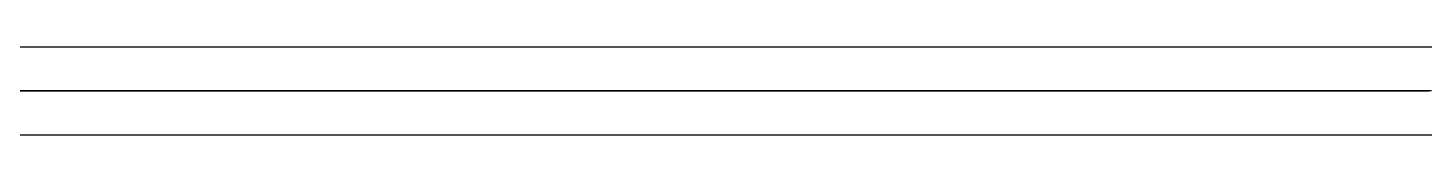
# Model space of a CAD drawing. Header units: millimetres. Extents: x 0 to 594, y 0 to 420.
# Drawn here: x 210.15 to 218.32, y 270.72 to 271.24 of the extents above; entities that cross this region are included whole.
import ezdxf

# ---------------------------------------------------------------- set-up
doc = ezdxf.new("R2010")
doc.units = ezdxf.units.MM
doc.linetypes.add('ISO02-TRAZOS', pattern=[3.75, 3, -0.75])
doc.layers.add('02-OCULTA', color=4, linetype='ISO02-TRAZOS', lineweight=25)

msp = doc.modelspace()

# ---------------------------------------------------------------- linework, layer by layer
at = {"layer": '02-OCULTA'}
for points in [[(218.3716, 271.236), (218.3214, 271.236), (218.2713, 271.236), (218.2212, 271.236), (218.1711, 271.236), (218.121, 271.236), (218.0709, 271.236), (218.0208, 271.236), (217.9706, 271.236), (217.9205, 271.236), (217.8704, 271.236), (217.8203, 271.236), (217.7702, 271.236), (217.7201, 271.236), (217.6699, 271.236), (217.6198, 271.236), (217.5697, 271.236), (217.5196, 271.236), (217.4695, 271.236), (217.4194, 271.236), (217.3693, 271.236), (217.3191, 271.236), (217.269, 271.236), (217.2189, 271.236), (217.1688, 271.236), (217.1187, 271.236), (217.0686, 271.236), (217.0184, 271.236), (216.9683, 271.236), (216.9182, 271.236), (216.8681, 271.236), (216.818, 271.236), (216.7679, 271.236), (216.7177, 271.236), (216.6676, 271.236), (216.6175, 271.236), (216.5674, 271.236), (216.5173, 271.236), (216.4672, 271.236), (216.4171, 271.236), (216.3669, 271.236), (216.3168, 271.236), (216.2667, 271.236), (216.2166, 271.236), (216.1665, 271.236), (216.1164, 271.236), (216.0662, 271.236), (216.0161, 271.236), (215.966, 271.236), (215.9159, 271.236), (215.8658, 271.236), (215.8157, 271.236), (215.7656, 271.236), (215.7154, 271.236), (215.6653, 271.236), (215.6152, 271.236), (215.5651, 271.236), (215.515, 271.236), (215.4649, 271.236), (215.4147, 271.236), (215.3646, 271.236), (215.3145, 271.236), (215.2644, 271.236), (215.2143, 271.236), (215.1642, 271.236), (215.114, 271.236), (215.0639, 271.236), (215.0138, 271.236), (214.9637, 271.236), (214.9136, 271.236), (214.8635, 271.236), (214.8134, 271.236), (214.7632, 271.236), (214.7131, 271.236), (214.663, 271.236), (214.6129, 271.236), (214.5628, 271.236), (214.5127, 271.236), (214.4625, 271.236), (214.4124, 271.236), (214.3623, 271.236), (214.3122, 271.236), (214.2621, 271.236), (214.212, 271.236), (214.1619, 271.236), (214.1117, 271.236), (214.0616, 271.236), (214.0115, 271.236), (213.9614, 271.236), (213.9113, 271.236), (213.8612, 271.236), (213.811, 271.236), (213.7609, 271.236), (213.7108, 271.236), (213.6607, 271.236), (213.6106, 271.236), (213.5605, 271.236), (213.5103, 271.236), (213.4602, 271.236), (213.4101, 271.236), (213.36, 271.236), (213.3099, 271.236), (213.2598, 271.236), (213.2097, 271.236), (213.1595, 271.236), (213.1094, 271.236), (213.0593, 271.236), (213.0092, 271.236), (212.9591, 271.236), (212.909, 271.236), (212.8588, 271.236), (212.8087, 271.236), (212.7586, 271.236), (212.7085, 271.236), (212.6584, 271.236), (212.6083, 271.236), (212.5582, 271.236), (212.508, 271.236), (212.4579, 271.236), (212.4078, 271.236), (212.3577, 271.236), (212.3076, 271.236), (212.2575, 271.236), (212.2073, 271.236), (212.1572, 271.236), (212.1071, 271.236), (212.057, 271.236), (212.0069, 271.236), (211.9568, 271.236), (211.9066, 271.236), (211.8565, 271.236), (211.8064, 271.236), (211.7563, 271.236), (211.7062, 271.236), (211.6561, 271.236), (211.606, 271.236), (211.5558, 271.236), (211.5057, 271.236), (211.4556, 271.236), (211.4055, 271.236), (211.3554, 271.236), (211.3053, 271.236), (211.2551, 271.236), (211.205, 271.236), (211.1549, 271.236), (211.1048, 271.236), (211.0547, 271.236), (211.0046, 271.236), (210.9545, 271.236), (210.9043, 271.236), (210.8542, 271.236), (210.8041, 271.236), (210.754, 271.236), (210.7039, 271.236), (210.6538, 271.236), (210.6036, 271.236), (210.5535, 271.236), (210.5034, 271.236), (210.4533, 271.236), (210.4032, 271.236), (210.3531, 271.236), (210.303, 271.236), (210.2528, 271.236), (210.2027, 271.236), (210.1526, 271.236), (210.1025, 271.236)], [(218.35, 271.236), (218.2633, 271.236), (218.1766, 271.236), (218.0899, 271.236), (218.0032, 271.236), (217.9165, 271.236), (217.8298, 271.236), (217.7431, 271.236), (217.6564, 271.236), (217.5697, 271.236), (217.483, 271.236), (217.3963, 271.236), (217.3096, 271.236), (217.2229, 271.236), (217.1362, 271.236), (217.0495, 271.236), (216.9628, 271.236), (216.8761, 271.236), (216.7894, 271.236), (216.7027, 271.236), (216.616, 271.236), (216.5293, 271.236), (216.4426, 271.236), (216.3559, 271.236), (216.2692, 271.236), (216.1825, 271.236), (216.0958, 271.236), (216.0091, 271.236), (215.9224, 271.236), (215.8357, 271.236), (215.749, 271.236), (215.6623, 271.236), (215.5756, 271.236), (215.4889, 271.236), (215.4022, 271.236), (215.3155, 271.236), (215.2288, 271.236), (215.1421, 271.236), (215.0554, 271.236), (214.9687, 271.236), (214.882, 271.236), (214.7953, 271.236), (214.7086, 271.236), (214.6219, 271.236), (214.5352, 271.236), (214.4485, 271.236), (214.3618, 271.236), (214.2751, 271.236), (214.1884, 271.236), (214.1017, 271.236), (214.015, 271.236), (213.9283, 271.236), (213.8416, 271.236), (213.7549, 271.236), (213.6682, 271.236), (213.5815, 271.236), (213.4948, 271.236), (213.4081, 271.236), (213.3214, 271.236), (213.2347, 271.236), (213.148, 271.236), (213.0613, 271.236), (212.9746, 271.236), (212.8879, 271.236), (212.8012, 271.236), (212.7145, 271.236), (212.6278, 271.236), (212.5411, 271.236), (212.4544, 271.236), (212.3677, 271.236), (212.281, 271.236), (212.1943, 271.236), (212.1076, 271.236), (212.0209, 271.236), (211.9342, 271.236), (211.8475, 271.236), (211.7608, 271.236), (211.6741, 271.236), (211.5874, 271.236), (211.5007, 271.236), (211.414, 271.236), (211.3273, 271.236), (211.2406, 271.236), (211.1539, 271.236), (211.0672, 271.236), (210.9805, 271.236), (210.8938, 271.236), (210.8071, 271.236), (210.7204, 271.236), (210.6337, 271.236), (210.547, 271.236), (210.4603, 271.236), (210.3736, 271.236), (210.2869, 271.236), (210.2002, 271.236), (210.1135, 271.236)], [(218.3662, 270.98), (218.3162, 270.98), (218.2661, 270.98), (218.216, 270.98), (218.1659, 270.98), (218.1158, 270.98), (218.0657, 270.98), (218.0156, 270.98), (217.9655, 270.98), (217.9155, 270.98), (217.8654, 270.98), (217.8153, 270.98), (217.7652, 270.98), (217.7151, 270.98), (217.665, 270.98), (217.6149, 270.98), (217.5648, 270.98), (217.5148, 270.98), (217.4647, 270.98), (217.4146, 270.98), (217.3645, 270.98), (217.3144, 270.98), (217.2643, 270.98), (217.2142, 270.98), (217.1641, 270.98), (217.1141, 270.98), (217.064, 270.98), (217.0139, 270.98), (216.9638, 270.98), (216.9137, 270.98), (216.8636, 270.98), (216.8135, 270.98), (216.7634, 270.98), (216.7134, 270.98), (216.6633, 270.98), (216.6132, 270.98), (216.5631, 270.98), (216.513, 270.98), (216.4629, 270.98), (216.4128, 270.98), (216.3627, 270.98), (216.3127, 270.98), (216.2626, 270.98), (216.2125, 270.98), (216.1624, 270.98), (216.1123, 270.98), (216.0622, 270.98), (216.0121, 270.98), (215.962, 270.98), (215.912, 270.98), (215.8619, 270.98), (215.8118, 270.98), (215.7617, 270.98), (215.7116, 270.98), (215.6615, 270.98), (215.6114, 270.98), (215.5613, 270.98), (215.5113, 270.98), (215.4612, 270.98), (215.4111, 270.98), (215.361, 270.98), (215.3109, 270.98), (215.2608, 270.98), (215.2107, 270.98), (215.1606, 270.98), (215.1106, 270.98), (215.0605, 270.98), (215.0104, 270.98), (214.9603, 270.98), (214.9102, 270.98), (214.8601, 270.98), (214.81, 270.98), (214.7599, 270.98), (214.7099, 270.98), (214.6598, 270.98), (214.6097, 270.98), (214.5596, 270.98), (214.5095, 270.98), (214.4594, 270.98), (214.4093, 270.98), (214.3592, 270.98), (214.3092, 270.98), (214.2591, 270.98), (214.209, 270.98), (214.1589, 270.98), (214.1088, 270.98), (214.0587, 270.98), (214.0086, 270.98), (213.9585, 270.98), (213.9085, 270.98), (213.8584, 270.98), (213.8083, 270.98), (213.7582, 270.98), (213.7081, 270.98), (213.658, 270.98), (213.6079, 270.98), (213.5578, 270.98), (213.5078, 270.98), (213.4577, 270.98), (213.4076, 270.98), (213.3575, 270.98), (213.3074, 270.98), (213.2573, 270.98), (213.2072, 270.98), (213.1571, 270.98), (213.1071, 270.98), (213.057, 270.98), (213.0069, 270.98), (212.9568, 270.98), (212.9067, 270.98), (212.8566, 270.98), (212.8065, 270.98), (212.7564, 270.98), (212.7064, 270.98), (212.6563, 270.98), (212.6062, 270.98), (212.5561, 270.98), (212.506, 270.98), (212.4559, 270.98), (212.4058, 270.98), (212.3557, 270.98), (212.3057, 270.98), (212.2556, 270.98), (212.2055, 270.98), (212.1554, 270.98), (212.1053, 270.98), (212.0552, 270.98), (212.0051, 270.98), (211.955, 270.98), (211.905, 270.98), (211.8549, 270.98), (211.8048, 270.98), (211.7547, 270.98), (211.7046, 270.98), (211.6545, 270.98), (211.6044, 270.98), (211.5543, 270.98), (211.5043, 270.98), (211.4542, 270.98), (211.4041, 270.98), (211.354, 270.98), (211.3039, 270.98), (211.2538, 270.98), (211.2037, 270.98), (211.1536, 270.98), (211.1036, 270.98), (211.0535, 270.98), (211.0034, 270.98), (210.9533, 270.98), (210.9032, 270.98), (210.8531, 270.98), (210.803, 270.98), (210.7529, 270.98), (210.7029, 270.98), (210.6528, 270.98), (210.6027, 270.98), (210.5526, 270.98), (210.5025, 270.98), (210.4524, 270.98), (210.4023, 270.98), (210.3522, 270.98), (210.3022, 270.98), (210.2521, 270.98), (210.202, 270.98), (210.1519, 270.98), (210.1018, 270.98)], [(218.3662, 270.98), (218.3162, 270.98), (218.2661, 270.98), (218.216, 270.98), (218.1659, 270.98), (218.1158, 270.98), (218.0657, 270.98), (218.0156, 270.98), (217.9655, 270.98), (217.9155, 270.98), (217.8654, 270.98), (217.8153, 270.98), (217.7652, 270.98), (217.7151, 270.98), (217.665, 270.98), (217.6149, 270.98), (217.5648, 270.98), (217.5148, 270.98), (217.4647, 270.98), (217.4146, 270.98), (217.3645, 270.98), (217.3144, 270.98), (217.2643, 270.98), (217.2142, 270.98), (217.1641, 270.98), (217.1141, 270.98), (217.064, 270.98), (217.0139, 270.98), (216.9638, 270.98), (216.9137, 270.98), (216.8636, 270.98), (216.8135, 270.98), (216.7634, 270.98), (216.7134, 270.98), (216.6633, 270.98), (216.6132, 270.98), (216.5631, 270.98), (216.513, 270.98), (216.4629, 270.98), (216.4128, 270.98), (216.3627, 270.98), (216.3127, 270.98), (216.2626, 270.98), (216.2125, 270.98), (216.1624, 270.98), (216.1123, 270.98), (216.0622, 270.98), (216.0121, 270.98), (215.962, 270.98), (215.912, 270.98), (215.8619, 270.98), (215.8118, 270.98), (215.7617, 270.98), (215.7116, 270.98), (215.6615, 270.98), (215.6114, 270.98), (215.5613, 270.98), (215.5113, 270.98), (215.4612, 270.98), (215.4111, 270.98), (215.361, 270.98), (215.3109, 270.98), (215.2608, 270.98), (215.2107, 270.98), (215.1606, 270.98), (215.1106, 270.98), (215.0605, 270.98), (215.0104, 270.98), (214.9603, 270.98), (214.9102, 270.98), (214.8601, 270.98), (214.81, 270.98), (214.7599, 270.98), (214.7099, 270.98), (214.6598, 270.98), (214.6097, 270.98), (214.5596, 270.98), (214.5095, 270.98), (214.4594, 270.98), (214.4093, 270.98), (214.3592, 270.98), (214.3092, 270.98), (214.2591, 270.98), (214.209, 270.98), (214.1589, 270.98), (214.1088, 270.98), (214.0587, 270.98), (214.0086, 270.98), (213.9585, 270.98), (213.9085, 270.98), (213.8584, 270.98), (213.8083, 270.98), (213.7582, 270.98), (213.7081, 270.98), (213.658, 270.98), (213.6079, 270.98), (213.5578, 270.98), (213.5078, 270.98), (213.4577, 270.98), (213.4076, 270.98), (213.3575, 270.98), (213.3074, 270.98), (213.2573, 270.98), (213.2072, 270.98), (213.1571, 270.98), (213.1071, 270.98), (213.057, 270.98), (213.0069, 270.98), (212.9568, 270.98), (212.9067, 270.98), (212.8566, 270.98), (212.8065, 270.98), (212.7564, 270.98), (212.7064, 270.98), (212.6563, 270.98), (212.6062, 270.98), (212.5561, 270.98), (212.506, 270.98), (212.4559, 270.98), (212.4058, 270.98), (212.3557, 270.98), (212.3057, 270.98), (212.2556, 270.98), (212.2055, 270.98), (212.1554, 270.98), (212.1053, 270.98), (212.0552, 270.98), (212.0051, 270.98), (211.955, 270.98), (211.905, 270.98), (211.8549, 270.98), (211.8048, 270.98), (211.7547, 270.98), (211.7046, 270.98), (211.6545, 270.98), (211.6044, 270.98), (211.5543, 270.98), (211.5043, 270.98), (211.4542, 270.98), (211.4041, 270.98), (211.354, 270.98), (211.3039, 270.98), (211.2538, 270.98), (211.2037, 270.98), (211.1536, 270.98), (211.1036, 270.98), (211.0535, 270.98), (211.0034, 270.98), (210.9533, 270.98), (210.9032, 270.98), (210.8531, 270.98), (210.803, 270.98), (210.7529, 270.98), (210.7029, 270.98), (210.6528, 270.98), (210.6027, 270.98), (210.5526, 270.98), (210.5025, 270.98), (210.4524, 270.98), (210.4023, 270.98), (210.3522, 270.98), (210.3022, 270.98), (210.2521, 270.98), (210.202, 270.98), (210.1519, 270.98), (210.1018, 270.98)], [(210.1023, 270.98), (210.1882, 270.98), (210.2741, 270.98), (210.36, 270.98), (210.4459, 270.98), (210.5318, 270.98), (210.6177, 270.98), (210.7036, 270.98), (210.7895, 270.98), (210.8754, 270.98), (210.9613, 270.98), (211.0472, 270.98), (211.1331, 270.98), (211.219, 270.98), (211.3049, 270.98), (211.3908, 270.98), (211.4767, 270.98), (211.5626, 270.98), (211.6485, 270.98), (211.7344, 270.98), (211.8203, 270.98), (211.9062, 270.98), (211.9921, 270.98), (212.078, 270.98), (212.1639, 270.98), (212.2498, 270.98), (212.3357, 270.98), (212.4216, 270.98), (212.5075, 270.98), (212.5934, 270.98), (212.6793, 270.98), (212.7652, 270.98), (212.8511, 270.98), (212.937, 270.98), (213.0229, 270.98), (213.1088, 270.98), (213.1947, 270.98), (213.2806, 270.98), (213.3665, 270.98), (213.4524, 270.98), (213.5383, 270.98), (213.6242, 270.98), (213.7101, 270.98), (213.796, 270.98), (213.8819, 270.98), (213.9678, 270.98), (214.0537, 270.98), (214.1396, 270.98), (214.2255, 270.98), (214.3114, 270.98), (214.3973, 270.98), (214.4832, 270.98), (214.5691, 270.98), (214.655, 270.98), (214.7409, 270.98), (214.8268, 270.98), (214.9127, 270.98), (214.9986, 270.98), (215.0845, 270.98), (215.1704, 270.98), (215.2563, 270.98), (215.3422, 270.98), (215.4281, 270.98), (215.514, 270.98), (215.5999, 270.98), (215.6858, 270.98), (215.7717, 270.98), (215.8576, 270.98), (215.9435, 270.98), (216.0294, 270.98), (216.1153, 270.98), (216.2012, 270.98), (216.2871, 270.98), (216.373, 270.98), (216.4589, 270.98), (216.5448, 270.98), (216.6307, 270.98), (216.7166, 270.98), (216.8025, 270.98), (216.8884, 270.98), (216.9743, 270.98), (217.0602, 270.98), (217.1461, 270.98), (217.232, 270.98), (217.3179, 270.98), (217.4038, 270.98), (217.4897, 270.98), (217.5756, 270.98), (217.6615, 270.98), (217.7474, 270.98), (217.8333, 270.98), (217.9192, 270.98), (218.0051, 270.98), (218.091, 270.98), (218.1769, 270.98), (218.2628, 270.98), (218.3487, 270.98)], [(210.1023, 270.98), (210.1882, 270.98), (210.2741, 270.98), (210.36, 270.98), (210.4459, 270.98), (210.5318, 270.98), (210.6177, 270.98), (210.7036, 270.98), (210.7895, 270.98), (210.8754, 270.98), (210.9613, 270.98), (211.0472, 270.98), (211.1331, 270.98), (211.219, 270.98), (211.3049, 270.98), (211.3908, 270.98), (211.4767, 270.98), (211.5626, 270.98), (211.6485, 270.98), (211.7344, 270.98), (211.8203, 270.98), (211.9062, 270.98), (211.9921, 270.98), (212.078, 270.98), (212.1639, 270.98), (212.2498, 270.98), (212.3357, 270.98), (212.4216, 270.98), (212.5075, 270.98), (212.5934, 270.98), (212.6793, 270.98), (212.7652, 270.98), (212.8511, 270.98), (212.937, 270.98), (213.0229, 270.98), (213.1088, 270.98), (213.1947, 270.98), (213.2806, 270.98), (213.3665, 270.98), (213.4524, 270.98), (213.5383, 270.98), (213.6242, 270.98), (213.7101, 270.98), (213.796, 270.98), (213.8819, 270.98), (213.9678, 270.98), (214.0537, 270.98), (214.1396, 270.98), (214.2255, 270.98), (214.3114, 270.98), (214.3973, 270.98), (214.4832, 270.98), (214.5691, 270.98), (214.655, 270.98), (214.7409, 270.98), (214.8268, 270.98), (214.9127, 270.98), (214.9986, 270.98), (215.0845, 270.98), (215.1704, 270.98), (215.2563, 270.98), (215.3422, 270.98), (215.4281, 270.98), (215.514, 270.98), (215.5999, 270.98), (215.6858, 270.98), (215.7717, 270.98), (215.8576, 270.98), (215.9435, 270.98), (216.0294, 270.98), (216.1153, 270.98), (216.2012, 270.98), (216.2871, 270.98), (216.373, 270.98), (216.4589, 270.98), (216.5448, 270.98), (216.6307, 270.98), (216.7166, 270.98), (216.8025, 270.98), (216.8884, 270.98), (216.9743, 270.98), (217.0602, 270.98), (217.1461, 270.98), (217.232, 270.98), (217.3179, 270.98), (217.4038, 270.98), (217.4897, 270.98), (217.5756, 270.98), (217.6615, 270.98), (217.7474, 270.98), (217.8333, 270.98), (217.9192, 270.98), (218.0051, 270.98), (218.091, 270.98), (218.1769, 270.98), (218.2628, 270.98), (218.3487, 270.98)], [(218.3266, 270.98), (218.2765, 270.98), (218.2264, 270.98), (218.1762, 270.98), (218.1261, 270.98), (218.0759, 270.98), (218.0258, 270.98), (217.9756, 270.98), (217.9255, 270.98), (217.8754, 270.98), (217.8252, 270.98), (217.7751, 270.98), (217.7249, 270.98), (217.6748, 270.98), (217.6246, 270.98), (217.5745, 270.98), (217.5244, 270.98), (217.4742, 270.98), (217.4241, 270.98), (217.3739, 270.98), (217.3238, 270.98), (217.2736, 270.98), (217.2235, 270.98), (217.1734, 270.98), (217.1232, 270.98), (217.0731, 270.98), (217.0229, 270.98), (216.9728, 270.98), (216.9226, 270.98), (216.8725, 270.98), (216.8223, 270.98), (216.7722, 270.98), (216.7221, 270.98), (216.6719, 270.98), (216.6218, 270.98), (216.5716, 270.98), (216.5215, 270.98), (216.4713, 270.98), (216.4212, 270.98), (216.3711, 270.98), (216.3209, 270.98), (216.2708, 270.98), (216.2206, 270.98), (216.1705, 270.98), (216.1203, 270.98), (216.0702, 270.98), (216.0201, 270.98), (215.9699, 270.98), (215.9198, 270.98), (215.8696, 270.98), (215.8195, 270.98), (215.7693, 270.98), (215.7192, 270.98), (215.6691, 270.98), (215.6189, 270.98), (215.5688, 270.98), (215.5186, 270.98), (215.4685, 270.98), (215.4183, 270.98), (215.3682, 270.98), (215.3181, 270.98), (215.2679, 270.98), (215.2178, 270.98), (215.1676, 270.98), (215.1175, 270.98), (215.0673, 270.98), (215.0172, 270.98), (214.967, 270.98), (214.9169, 270.98), (214.8668, 270.98), (214.8166, 270.98), (214.7665, 270.98), (214.7163, 270.98), (214.6662, 270.98), (214.616, 270.98), (214.5659, 270.98), (214.5158, 270.98), (214.4656, 270.98), (214.4155, 270.98), (214.3653, 270.98), (214.3152, 270.98), (214.265, 270.98), (214.2149, 270.98), (214.1648, 270.98), (214.1146, 270.98), (214.0645, 270.98), (214.0143, 270.98), (213.9642, 270.98), (213.914, 270.98), (213.8639, 270.98), (213.8138, 270.98), (213.7636, 270.98), (213.7135, 270.98), (213.6633, 270.98), (213.6132, 270.98), (213.563, 270.98), (213.5129, 270.98), (213.4628, 270.98), (213.4126, 270.98), (213.3625, 270.98), (213.3123, 270.98), (213.2622, 270.98), (213.212, 270.98), (213.1619, 270.98), (213.1117, 270.98), (213.0616, 270.98), (213.0115, 270.98), (212.9613, 270.98), (212.9112, 270.98), (212.861, 270.98), (212.8109, 270.98), (212.7607, 270.98), (212.7106, 270.98), (212.6605, 270.98), (212.6103, 270.98), (212.5602, 270.98), (212.51, 270.98), (212.4599, 270.98), (212.4097, 270.98), (212.3596, 270.98), (212.3095, 270.98), (212.2593, 270.98), (212.2092, 270.98), (212.159, 270.98), (212.1089, 270.98), (212.0587, 270.98), (212.0086, 270.98), (211.9585, 270.98), (211.9083, 270.98), (211.8582, 270.98), (211.808, 270.98), (211.7579, 270.98), (211.7077, 270.98), (211.6576, 270.98), (211.6074, 270.98), (211.5573, 270.98), (211.5072, 270.98), (211.457, 270.98), (211.4069, 270.98), (211.3567, 270.98), (211.3066, 270.98), (211.2564, 270.98), (211.2063, 270.98), (211.1562, 270.98), (211.106, 270.98), (211.0559, 270.98), (211.0057, 270.98), (210.9556, 270.98), (210.9054, 270.98), (210.8553, 270.98), (210.8052, 270.98), (210.755, 270.98), (210.7049, 270.98), (210.6547, 270.98), (210.6046, 270.98), (210.5544, 270.98), (210.5043, 270.98), (210.4542, 270.98), (210.404, 270.98), (210.3539, 270.98), (210.3037, 270.98), (210.2536, 270.98), (210.2034, 270.98), (210.1533, 270.98), (210.1032, 270.98)], [(218.3266, 270.98), (218.2765, 270.98), (218.2264, 270.98), (218.1762, 270.98), (218.1261, 270.98), (218.0759, 270.98), (218.0258, 270.98), (217.9756, 270.98), (217.9255, 270.98), (217.8754, 270.98), (217.8252, 270.98), (217.7751, 270.98), (217.7249, 270.98), (217.6748, 270.98), (217.6246, 270.98), (217.5745, 270.98), (217.5244, 270.98), (217.4742, 270.98), (217.4241, 270.98), (217.3739, 270.98), (217.3238, 270.98), (217.2736, 270.98), (217.2235, 270.98), (217.1734, 270.98), (217.1232, 270.98), (217.0731, 270.98), (217.0229, 270.98), (216.9728, 270.98), (216.9226, 270.98), (216.8725, 270.98), (216.8223, 270.98), (216.7722, 270.98), (216.7221, 270.98), (216.6719, 270.98), (216.6218, 270.98), (216.5716, 270.98), (216.5215, 270.98), (216.4713, 270.98), (216.4212, 270.98), (216.3711, 270.98), (216.3209, 270.98), (216.2708, 270.98), (216.2206, 270.98), (216.1705, 270.98), (216.1203, 270.98), (216.0702, 270.98), (216.0201, 270.98), (215.9699, 270.98), (215.9198, 270.98), (215.8696, 270.98), (215.8195, 270.98), (215.7693, 270.98), (215.7192, 270.98), (215.6691, 270.98), (215.6189, 270.98), (215.5688, 270.98), (215.5186, 270.98), (215.4685, 270.98), (215.4183, 270.98), (215.3682, 270.98), (215.3181, 270.98), (215.2679, 270.98), (215.2178, 270.98), (215.1676, 270.98), (215.1175, 270.98), (215.0673, 270.98), (215.0172, 270.98), (214.967, 270.98), (214.9169, 270.98), (214.8668, 270.98), (214.8166, 270.98), (214.7665, 270.98), (214.7163, 270.98), (214.6662, 270.98), (214.616, 270.98), (214.5659, 270.98), (214.5158, 270.98), (214.4656, 270.98), (214.4155, 270.98), (214.3653, 270.98), (214.3152, 270.98), (214.265, 270.98), (214.2149, 270.98), (214.1648, 270.98), (214.1146, 270.98), (214.0645, 270.98), (214.0143, 270.98), (213.9642, 270.98), (213.914, 270.98), (213.8639, 270.98), (213.8138, 270.98), (213.7636, 270.98), (213.7135, 270.98), (213.6633, 270.98), (213.6132, 270.98), (213.563, 270.98), (213.5129, 270.98), (213.4628, 270.98), (213.4126, 270.98), (213.3625, 270.98), (213.3123, 270.98), (213.2622, 270.98), (213.212, 270.98), (213.1619, 270.98), (213.1117, 270.98), (213.0616, 270.98), (213.0115, 270.98), (212.9613, 270.98), (212.9112, 270.98), (212.861, 270.98), (212.8109, 270.98), (212.7607, 270.98), (212.7106, 270.98), (212.6605, 270.98), (212.6103, 270.98), (212.5602, 270.98), (212.51, 270.98), (212.4599, 270.98), (212.4097, 270.98), (212.3596, 270.98), (212.3095, 270.98), (212.2593, 270.98), (212.2092, 270.98), (212.159, 270.98), (212.1089, 270.98), (212.0587, 270.98), (212.0086, 270.98), (211.9585, 270.98), (211.9083, 270.98), (211.8582, 270.98), (211.808, 270.98), (211.7579, 270.98), (211.7077, 270.98), (211.6576, 270.98), (211.6074, 270.98), (211.5573, 270.98), (211.5072, 270.98), (211.457, 270.98), (211.4069, 270.98), (211.3567, 270.98), (211.3066, 270.98), (211.2564, 270.98), (211.2063, 270.98), (211.1562, 270.98), (211.106, 270.98), (211.0559, 270.98), (211.0057, 270.98), (210.9556, 270.98), (210.9054, 270.98), (210.8553, 270.98), (210.8052, 270.98), (210.755, 270.98), (210.7049, 270.98), (210.6547, 270.98), (210.6046, 270.98), (210.5544, 270.98), (210.5043, 270.98), (210.4542, 270.98), (210.404, 270.98), (210.3539, 270.98), (210.3037, 270.98), (210.2536, 270.98), (210.2034, 270.98), (210.1533, 270.98), (210.1032, 270.98)], [(210.1247, 270.98), (210.2122, 270.98), (210.2997, 270.98), (210.3872, 270.98), (210.4747, 270.98), (210.5622, 270.98), (210.6497, 270.98), (210.7372, 270.98), (210.8247, 270.98), (210.9122, 270.98), (210.9997, 270.98), (211.0872, 270.98), (211.1747, 270.98), (211.2622, 270.98), (211.3497, 270.98), (211.4372, 270.98), (211.5247, 270.98), (211.6122, 270.98), (211.6997, 270.98), (211.7872, 270.98), (211.8747, 270.98), (211.9622, 270.98), (212.0497, 270.98), (212.1372, 270.98), (212.2247, 270.98), (212.3122, 270.98), (212.3997, 270.98), (212.4872, 270.98), (212.5747, 270.98), (212.6622, 270.98), (212.7497, 270.98), (212.8372, 270.98), (212.9247, 270.98), (213.0122, 270.98), (213.0997, 270.98), (213.1872, 270.98), (213.2747, 270.98), (213.3622, 270.98), (213.4497, 270.98), (213.5372, 270.98), (213.6247, 270.98), (213.7122, 270.98), (213.7997, 270.98), (213.8872, 270.98), (213.9747, 270.98), (214.0622, 270.98), (214.1497, 270.98), (214.2372, 270.98), (214.3247, 270.98), (214.4122, 270.98), (214.4997, 270.98), (214.5872, 270.98), (214.6747, 270.98), (214.7622, 270.98), (214.8497, 270.98), (214.9372, 270.98), (215.0247, 270.98), (215.1122, 270.98), (215.1997, 270.98), (215.2872, 270.98), (215.3747, 270.98), (215.4622, 270.98), (215.5497, 270.98), (215.6372, 270.98), (215.7247, 270.98), (215.8122, 270.98), (215.8997, 270.98), (215.9872, 270.98), (216.0747, 270.98), (216.1622, 270.98), (216.2497, 270.98), (216.3372, 270.98), (216.4247, 270.98), (216.5122, 270.98), (216.5997, 270.98), (216.6872, 270.98), (216.7747, 270.98), (216.8622, 270.98), (216.9497, 270.98), (217.0372, 270.98), (217.1247, 270.98), (217.2122, 270.98), (217.2997, 270.98), (217.3872, 270.98), (217.4747, 270.98), (217.5622, 270.98), (217.6497, 270.98), (217.7372, 270.98), (217.8247, 270.98), (217.9122, 270.98), (217.9997, 270.98), (218.0872, 270.98), (218.1747, 270.98), (218.2622, 270.98), (218.3497, 270.98)], [(210.1247, 270.98), (210.2122, 270.98), (210.2997, 270.98), (210.3872, 270.98), (210.4747, 270.98), (210.5622, 270.98), (210.6497, 270.98), (210.7372, 270.98), (210.8247, 270.98), (210.9122, 270.98), (210.9997, 270.98), (211.0872, 270.98), (211.1747, 270.98), (211.2622, 270.98), (211.3497, 270.98), (211.4372, 270.98), (211.5247, 270.98), (211.6122, 270.98), (211.6997, 270.98), (211.7872, 270.98), (211.8747, 270.98), (211.9622, 270.98), (212.0497, 270.98), (212.1372, 270.98), (212.2247, 270.98), (212.3122, 270.98), (212.3997, 270.98), (212.4872, 270.98), (212.5747, 270.98), (212.6622, 270.98), (212.7497, 270.98), (212.8372, 270.98), (212.9247, 270.98), (213.0122, 270.98), (213.0997, 270.98), (213.1872, 270.98), (213.2747, 270.98), (213.3622, 270.98), (213.4497, 270.98), (213.5372, 270.98), (213.6247, 270.98), (213.7122, 270.98), (213.7997, 270.98), (213.8872, 270.98), (213.9747, 270.98), (214.0622, 270.98), (214.1497, 270.98), (214.2372, 270.98), (214.3247, 270.98), (214.4122, 270.98), (214.4997, 270.98), (214.5872, 270.98), (214.6747, 270.98), (214.7622, 270.98), (214.8497, 270.98), (214.9372, 270.98), (215.0247, 270.98), (215.1122, 270.98), (215.1997, 270.98), (215.2872, 270.98), (215.3747, 270.98), (215.4622, 270.98), (215.5497, 270.98), (215.6372, 270.98), (215.7247, 270.98), (215.8122, 270.98), (215.8997, 270.98), (215.9872, 270.98), (216.0747, 270.98), (216.1622, 270.98), (216.2497, 270.98), (216.3372, 270.98), (216.4247, 270.98), (216.5122, 270.98), (216.5997, 270.98), (216.6872, 270.98), (216.7747, 270.98), (216.8622, 270.98), (216.9497, 270.98), (217.0372, 270.98), (217.1247, 270.98), (217.2122, 270.98), (217.2997, 270.98), (217.3872, 270.98), (217.4747, 270.98), (217.5622, 270.98), (217.6497, 270.98), (217.7372, 270.98), (217.8247, 270.98), (217.9122, 270.98), (217.9997, 270.98), (218.0872, 270.98), (218.1747, 270.98), (218.2622, 270.98), (218.3497, 270.98)], [(210.1025, 270.724), (210.1526, 270.724), (210.2027, 270.724), (210.2528, 270.724), (210.303, 270.724), (210.3531, 270.724), (210.4032, 270.724), (210.4533, 270.724), (210.5034, 270.724), (210.5535, 270.724), (210.6036, 270.724), (210.6538, 270.724), (210.7039, 270.724), (210.754, 270.724), (210.8041, 270.724), (210.8542, 270.724), (210.9043, 270.724), (210.9545, 270.724), (211.0046, 270.724), (211.0547, 270.724), (211.1048, 270.724), (211.1549, 270.724), (211.205, 270.724), (211.2551, 270.724), (211.3053, 270.724), (211.3554, 270.724), (211.4055, 270.724), (211.4556, 270.724), (211.5057, 270.724), (211.5558, 270.724), (211.606, 270.724), (211.6561, 270.724), (211.7062, 270.724), (211.7563, 270.724), (211.8064, 270.724), (211.8565, 270.724), (211.9066, 270.724), (211.9568, 270.724), (212.0069, 270.724), (212.057, 270.724), (212.1071, 270.724), (212.1572, 270.724), (212.2073, 270.724), (212.2575, 270.724), (212.3076, 270.724), (212.3577, 270.724), (212.4078, 270.724), (212.4579, 270.724), (212.508, 270.724), (212.5582, 270.724), (212.6083, 270.724), (212.6584, 270.724), (212.7085, 270.724), (212.7586, 270.724), (212.8087, 270.724), (212.8588, 270.724), (212.909, 270.724), (212.9591, 270.724), (213.0092, 270.724), (213.0593, 270.724), (213.1094, 270.724), (213.1595, 270.724), (213.2097, 270.724), (213.2598, 270.724), (213.3099, 270.724), (213.36, 270.724), (213.4101, 270.724), (213.4602, 270.724), (213.5103, 270.724), (213.5605, 270.724), (213.6106, 270.724), (213.6607, 270.724), (213.7108, 270.724), (213.7609, 270.724), (213.811, 270.724), (213.8612, 270.724), (213.9113, 270.724), (213.9614, 270.724), (214.0115, 270.724), (214.0616, 270.724), (214.1117, 270.724), (214.1619, 270.724), (214.212, 270.724), (214.2621, 270.724), (214.3122, 270.724), (214.3623, 270.724), (214.4124, 270.724), (214.4625, 270.724), (214.5127, 270.724), (214.5628, 270.724), (214.6129, 270.724), (214.663, 270.724), (214.7131, 270.724), (214.7632, 270.724), (214.8134, 270.724), (214.8635, 270.724), (214.9136, 270.724), (214.9637, 270.724), (215.0138, 270.724), (215.0639, 270.724), (215.114, 270.724), (215.1642, 270.724), (215.2143, 270.724), (215.2644, 270.724), (215.3145, 270.724), (215.3646, 270.724), (215.4147, 270.724), (215.4649, 270.724), (215.515, 270.724), (215.5651, 270.724), (215.6152, 270.724), (215.6653, 270.724), (215.7154, 270.724), (215.7656, 270.724), (215.8157, 270.724), (215.8658, 270.724), (215.9159, 270.724), (215.966, 270.724), (216.0161, 270.724), (216.0662, 270.724), (216.1164, 270.724), (216.1665, 270.724), (216.2166, 270.724), (216.2667, 270.724), (216.3168, 270.724), (216.3669, 270.724), (216.4171, 270.724), (216.4672, 270.724), (216.5173, 270.724), (216.5674, 270.724), (216.6175, 270.724), (216.6676, 270.724), (216.7177, 270.724), (216.7679, 270.724), (216.818, 270.724), (216.8681, 270.724), (216.9182, 270.724), (216.9683, 270.724), (217.0184, 270.724), (217.0686, 270.724), (217.1187, 270.724), (217.1688, 270.724), (217.2189, 270.724), (217.269, 270.724), (217.3191, 270.724), (217.3693, 270.724), (217.4194, 270.724), (217.4695, 270.724), (217.5196, 270.724), (217.5697, 270.724), (217.6198, 270.724), (217.6699, 270.724), (217.7201, 270.724), (217.7702, 270.724), (217.8203, 270.724), (217.8704, 270.724), (217.9205, 270.724), (217.9706, 270.724), (218.0208, 270.724), (218.0709, 270.724), (218.121, 270.724), (218.1711, 270.724), (218.2212, 270.724), (218.2713, 270.724), (218.3214, 270.724), (218.3716, 270.724)], [(210.1135, 270.724), (210.2002, 270.724), (210.2869, 270.724), (210.3736, 270.724), (210.4603, 270.724), (210.547, 270.724), (210.6337, 270.724), (210.7204, 270.724), (210.8071, 270.724), (210.8938, 270.724), (210.9805, 270.724), (211.0672, 270.724), (211.1539, 270.724), (211.2406, 270.724), (211.3273, 270.724), (211.414, 270.724), (211.5007, 270.724), (211.5874, 270.724), (211.6741, 270.724), (211.7608, 270.724), (211.8475, 270.724), (211.9342, 270.724), (212.0209, 270.724), (212.1076, 270.724), (212.1943, 270.724), (212.281, 270.724), (212.3677, 270.724), (212.4544, 270.724), (212.5411, 270.724), (212.6278, 270.724), (212.7145, 270.724), (212.8012, 270.724), (212.8879, 270.724), (212.9746, 270.724), (213.0613, 270.724), (213.148, 270.724), (213.2347, 270.724), (213.3214, 270.724), (213.4081, 270.724), (213.4948, 270.724), (213.5815, 270.724), (213.6682, 270.724), (213.7549, 270.724), (213.8416, 270.724), (213.9283, 270.724), (214.015, 270.724), (214.1017, 270.724), (214.1884, 270.724), (214.2751, 270.724), (214.3618, 270.724), (214.4485, 270.724), (214.5352, 270.724), (214.6219, 270.724), (214.7086, 270.724), (214.7953, 270.724), (214.882, 270.724), (214.9687, 270.724), (215.0554, 270.724), (215.1421, 270.724), (215.2288, 270.724), (215.3155, 270.724), (215.4022, 270.724), (215.4889, 270.724), (215.5756, 270.724), (215.6623, 270.724), (215.749, 270.724), (215.8357, 270.724), (215.9224, 270.724), (216.0091, 270.724), (216.0958, 270.724), (216.1825, 270.724), (216.2692, 270.724), (216.3559, 270.724), (216.4426, 270.724), (216.5293, 270.724), (216.616, 270.724), (216.7027, 270.724), (216.7894, 270.724), (216.8761, 270.724), (216.9628, 270.724), (217.0495, 270.724), (217.1362, 270.724), (217.2229, 270.724), (217.3096, 270.724), (217.3963, 270.724), (217.483, 270.724), (217.5697, 270.724), (217.6564, 270.724), (217.7431, 270.724), (217.8298, 270.724), (217.9165, 270.724), (218.0032, 270.724), (218.0899, 270.724), (218.1766, 270.724), (218.2633, 270.724), (218.35, 270.724)]]:
    msp.add_lwpolyline(points, dxfattribs=at)

doc.saveas('drawing.dxf')
